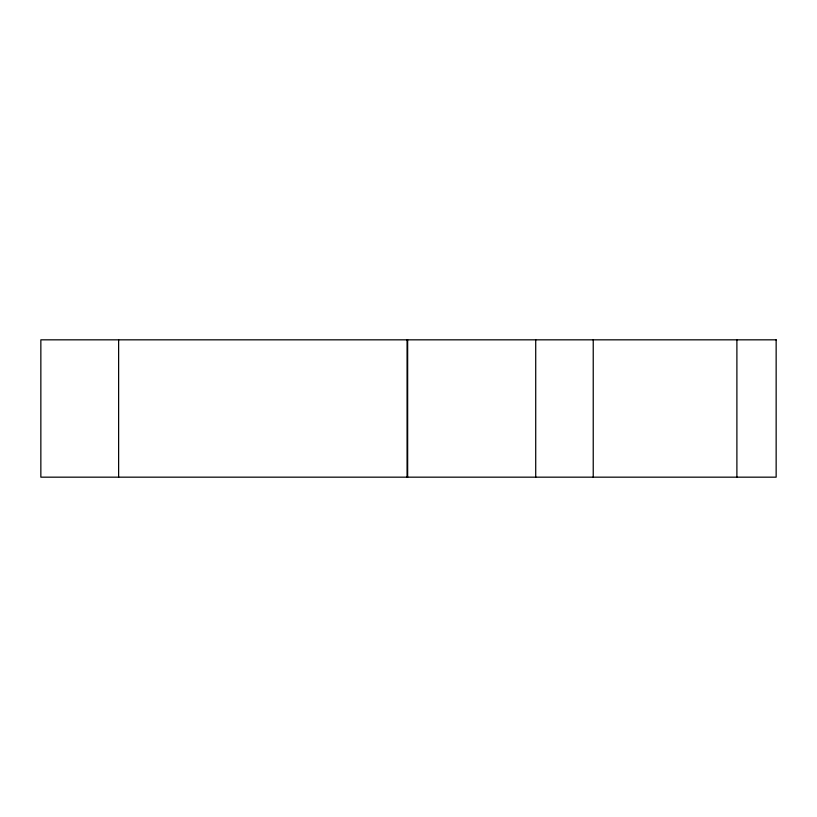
<?xml version="1.0" encoding="UTF-8"?>
<svg xmlns="http://www.w3.org/2000/svg" width="817" height="817" viewBox="0 0 817 817"><rect width="100%" height="100%" fill="white"/><g stroke="black" fill="none" stroke-linecap="round" stroke-linejoin="round"><path stroke-width="1.23" d="M736.893 339.831L736.893 477.169M593.234 339.831L593.234 477.169M535.717 339.831L535.717 477.169M407.652 339.831L407.652 477.169M407.07 339.831L407.07 477.169M118.628 339.831L118.628 477.169M776.15 339.831L40.85 339.831L40.85 477.169L776.15 477.169L776.15 339.831"/></g></svg>
